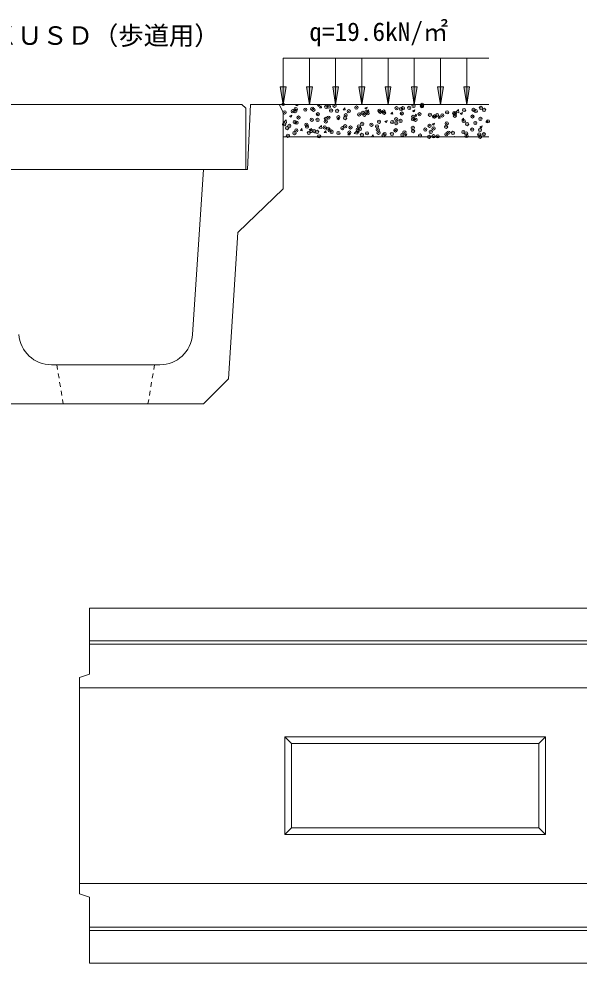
# Model space of a CAD drawing. Units: millimetres, scale not verified. Extents: x -181 to 7884, y -558 to 5422.
# Drawn here: x 5597 to 6456, y 2725 to 4175 of the extents above; entities that cross this region are included whole.
import ezdxf
from ezdxf.enums import TextEntityAlignment as Align

# ---------------------------------------------------------------- set-up
doc = ezdxf.new("R2010")
doc.units = ezdxf.units.MM
doc.header["$LTSCALE"] = 10
doc.header["$PDMODE"] = 32
doc.header["$PDSIZE"] = 5
doc.linetypes.add('USER1', pattern=[1.35, 0.75, -0.6])
for name, color, linetype, lineweight in [('0_2', 7, 'Continuous', 9), ('_0-0_', 3, 'Continuous', 20), ('寸法線', 7, 'Continuous', 9), ('本体', 2, 'Continuous', 9), ('補助線', 8, 'Continuous', 13), ('ﾊｯﾁﾝｸﾞ', 7, 'Continuous', 5)]:
    doc.layers.add(name, color=color, linetype=linetype, lineweight=lineweight)
doc.styles.add('ＭＳ ゴシック', font='')
doc.styles.get('ＭＳ ゴシック').set_extended_font_data('MS Gothic')

msp = doc.modelspace()

# ---------------------------------------------------------------- hatches: boundary and pattern name
at = {"layer": '寸法線'}
for points in [[(5997.73, 4070.71), (6006.73, 4070.71), (6002.23, 4043.71)], [(6037.96, 4070.71), (6046.96, 4070.71), (6042.46, 4043.71)], [(6078.19, 4070.71), (6087.19, 4070.71), (6082.69, 4043.71)], [(6118.42, 4070.71), (6127.42, 4070.71), (6122.92, 4043.71)], [(6158.65, 4070.71), (6167.65, 4070.71), (6163.15, 4043.71)], [(6198.88, 4070.71), (6207.88, 4070.71), (6203.38, 4043.71)], [(6239.12, 4070.71), (6248.12, 4070.71), (6243.62, 4043.71)], [(6279.35, 4070.71), (6288.35, 4070.71), (6283.85, 4043.71)]]:
    msp.add_hatch(color=256, dxfattribs=at).paths.add_polyline_path(points)

# ---------------------------------------------------------------- linework, layer by layer
at = {"layer": '0_2'}
for p, q in [((6317.84, 4114.7), (6002.23, 4114.7)), ((6002.23, 4114.7), (6002.23, 4043.71)), ((6042.46, 4114.7), (6042.46, 4043.71)), ((6082.69, 4114.7), (6082.69, 4043.71)), ((6122.92, 4114.7), (6122.92, 4043.71)), ((6163.15, 4114.7), (6163.15, 4043.71)), ((6203.38, 4114.7), (6203.38, 4043.71)), ((6243.62, 4114.7), (6243.62, 4043.71)), ((6283.85, 4114.7), (6283.85, 4043.71))]:
    msp.add_line(p, q, dxfattribs=at)
at = {"layer": '0_2', "lineweight": 20}
msp.add_line((5996.23, 4043.71), (6317.84, 4043.71), dxfattribs=at)
msp.add_line((5996.23, 4043.71), (6317.84, 4043.71), dxfattribs=at)
at = {"layer": '_0-0_', "color": 2}
for p, q in [((5520.73, 4043.71), (5938.73, 4043.71)), ((5938.73, 4043.71), (5944.73, 4037.71)), ((5944.73, 4037.71), (5944.73, 3943.71)), ((5944.73, 3943.71), (5514.73, 3943.71))]:
    msp.add_line(p, q, dxfattribs=at)
at = {"layer": '寸法線'}
for points in [[(5997.73, 4070.71), (6006.73, 4070.71), (6002.23, 4043.71)], [(6037.96, 4070.71), (6046.96, 4070.71), (6042.46, 4043.71)], [(6078.19, 4070.71), (6087.19, 4070.71), (6082.69, 4043.71)], [(6118.42, 4070.71), (6127.42, 4070.71), (6122.92, 4043.71)], [(6158.65, 4070.71), (6167.65, 4070.71), (6163.15, 4043.71)], [(6198.88, 4070.71), (6207.88, 4070.71), (6203.38, 4043.71)], [(6239.12, 4070.71), (6248.12, 4070.71), (6243.62, 4043.71)], [(6279.35, 4070.71), (6288.35, 4070.71), (6283.85, 4043.71)]]:
    msp.add_lwpolyline(points, close=True, dxfattribs=at)
at = {"layer": '本体', "lineweight": 20}
for p, q in [((5947.23, 3943.71), (5952.23, 4043.71)), ((5952.23, 4043.71), (5996.23, 4043.71)), ((6002.23, 4031.71), (5996.23, 4043.71)), ((6002.23, 4031.71), (6002.23, 3913.71)), ((5862.84, 3690.39), (5879.73, 3943.71)), ((5879.73, 3943.71), (5947.23, 3943.71)), ((5932.73, 3846.71), (6002.23, 3913.71)), ((5918.36, 3622.34), (5932.73, 3846.71)), ((5812.95, 3643.71), (5646.51, 3643.71)), ((5812.95, 3643.71), (5646.51, 3643.71)), ((5879.73, 3583.71), (5918.36, 3622.34)), ((5579.73, 3583.71), (5879.73, 3583.71)), ((5704.79, 3269.94), (7704.79, 3269.94)), ((5704.79, 3269.94), (5704.79, 3168.83)), ((5689.79, 3163.48), (5704.79, 3168.83)), ((5689.79, 3163.48), (5689.79, 2831.39)), ((5689.79, 2831.39), (5704.79, 2826.05)), ((5704.79, 2826.05), (5704.79, 2724.94)), ((5704.79, 2724.94), (7704.79, 2724.94))]:
    msp.add_line(p, q, dxfattribs=at)
at = {"layer": '本体', "linetype": 'USER1'}
for p, q in [((5654.73, 3643.71), (5664.73, 3583.71)), ((5804.73, 3643.71), (5794.73, 3583.71))]:
    msp.add_line(p, q, dxfattribs=at)
at = {"layer": '本体'}
for p, q in [((5704.79, 3219.94), (7704.79, 3219.94)), ((5704.79, 3214.94), (7704.79, 3214.94)), ((6404.79, 3072.44), (6004.79, 3072.44)), ((6004.79, 3072.44), (6014.79, 3062.44)), ((6004.79, 3072.44), (6004.79, 2922.44)), ((6394.79, 3062.44), (6014.79, 3062.44)), ((6014.79, 3062.44), (6014.79, 2932.44)), ((6394.79, 3062.44), (6404.79, 3072.44)), ((6394.79, 2932.44), (6394.79, 3062.44)), ((6404.79, 2922.44), (6404.79, 3072.44)), ((6004.79, 2922.44), (6014.79, 2932.44)), ((6394.79, 2932.44), (6014.79, 2932.44)), ((6394.79, 2932.44), (6404.79, 2922.44)), ((6404.79, 2922.44), (6004.79, 2922.44)), ((5704.79, 2779.94), (7704.79, 2779.94)), ((5704.79, 2774.94), (7704.79, 2774.94))]:
    msp.add_line(p, q, dxfattribs=at)
at = {"layer": '本体', "lineweight": 18}
for p, q in [((5689.79, 3147.44), (7674.79, 3147.44)), ((5689.79, 2847.44), (7674.79, 2847.44))]:
    msp.add_line(p, q, dxfattribs=at)
at = {"layer": '本体', "lineweight": 20}
for centre, start, end in [((5646.51, 3693.71), 183.81395, 270), ((5812.95, 3693.71), 270, 356.18605)]:
    msp.add_arc(centre, 50, start, end, dxfattribs=at)
at = {"layer": '補助線'}
msp.add_line((6002.23, 3993.71), (6317.84, 3993.71), dxfattribs=at)
msp.add_circle((6002.23, 4043.71), 2, dxfattribs=at)
at = {"layer": 'ﾊｯﾁﾝｸﾞ'}
for p, q in [((6021.52, 4041.7), (6023.21, 4043.71)), ((6021.52, 4041.7), (6024.56, 4041.44)), ((6024.51, 4041.43), (6024.09, 4043.71)), ((6054.69, 4041.92), (6057.22, 4040.22)), ((6054.7, 4041.94), (6058.26, 4043.31)), ((6057.22, 4040.22), (6058.25, 4043.29)), ((6057.96, 4038.51), (6060.41, 4041.43)), ((6057.96, 4038.51), (6061, 4038.25)), ((6060.95, 4038.24), (6060.36, 4041.42)), ((6094.4, 4035.33), (6096.85, 4038.25)), ((6094.4, 4035.33), (6097.43, 4035.06)), ((6097.39, 4035.05), (6096.8, 4038.24)), ((6127.7, 4037.86), (6130.23, 4036.15)), ((6127.71, 4037.87), (6131.27, 4039.24)), ((6130.23, 4036.15), (6131.26, 4039.22)), ((6130.83, 4032.14), (6133.28, 4035.06)), ((6130.83, 4032.14), (6133.87, 4031.87)), ((6133.82, 4031.86), (6133.24, 4035.05)), ((6167.27, 4028.95), (6169.72, 4031.87)), ((6170.26, 4028.68), (6169.67, 4031.86)), ((6200.71, 4033.8), (6204.27, 4035.17)), ((6200.71, 4033.79), (6203.23, 4032.08)), ((6203.23, 4032.08), (6204.26, 4035.15)), ((6212.86, 4039.9), (6217.38, 4039.2)), ((6212.87, 4039.89), (6216.54, 4043.71)), ((6217.37, 4039.18), (6216.85, 4043.71)), ((6267.07, 4031.49), (6271.59, 4030.79)), ((6267.08, 4031.48), (6271.04, 4035.6)), ((6271.59, 4030.78), (6271.03, 4035.6)), ((6273.72, 4029.74), (6277.28, 4031.1)), ((6276.24, 4028.01), (6277.27, 4031.08)), ((6002.74, 4015.63), (6006.69, 4019.75)), ((6007.25, 4014.92), (6006.68, 4019.75)), ((6012.01, 4025.54), (6014.54, 4023.84)), ((6012.02, 4025.56), (6015.58, 4026.92)), ((6014.54, 4023.84), (6015.57, 4026.91)), ((6085.02, 4021.47), (6087.54, 4019.77)), ((6085.03, 4021.49), (6088.58, 4022.85)), ((6087.54, 4019.77), (6088.57, 4022.84)), ((6158.02, 4017.4), (6160.55, 4015.7)), ((6158.03, 4017.42), (6161.59, 4018.78)), ((6160.55, 4015.7), (6161.58, 4018.77)), ((6167.27, 4028.95), (6170.31, 4028.68)), ((6203.71, 4025.76), (6206.16, 4028.68)), ((6203.71, 4025.76), (6206.74, 4025.5)), ((6206.7, 4025.49), (6206.11, 4028.67)), ((6240.15, 4022.58), (6242.59, 4025.49)), ((6240.15, 4022.57), (6243.18, 4022.31)), ((6243.14, 4022.3), (6242.55, 4025.48)), ((6273.71, 4029.72), (6276.24, 4028.01)), ((6276.58, 4019.39), (6279.03, 4022.31)), ((6276.58, 4019.39), (6279.62, 4019.12)), ((6279.57, 4019.11), (6278.98, 4022.3)), ((6313.02, 4016.2), (6315.47, 4019.12)), ((6316.01, 4015.92), (6315.42, 4019.11)), ((6002.73, 4015.64), (6007.25, 4014.94)), ((6028.57, 4003.49), (6031.02, 4006.41)), ((6028.57, 4003.49), (6031.61, 4003.22)), ((6031.56, 4003.22), (6030.98, 4006.4)), ((6042.33, 4005.09), (6044.86, 4003.38)), ((6042.34, 4005.1), (6045.9, 4006.47)), ((6044.86, 4003.38), (6045.89, 4006.45)), ((6056.95, 4007.22), (6060.91, 4011.34)), ((6056.95, 4007.23), (6061.46, 4006.53)), ((6061.46, 4006.52), (6060.9, 4011.34)), ((6065.01, 4000.3), (6067.46, 4003.22)), ((6068, 4000.03), (6067.41, 4003.21)), ((6111.17, 3998.81), (6115.13, 4002.93)), ((6115.68, 3998.11), (6115.12, 4002.93)), ((6115.35, 4001.03), (6118.91, 4002.4)), ((6117.87, 3999.31), (6118.9, 4002.38)), ((6231.03, 4013.33), (6233.56, 4011.63)), ((6231.04, 4013.35), (6234.59, 4014.72)), ((6233.56, 4011.63), (6234.59, 4014.7)), ((6304.04, 4009.28), (6307.6, 4010.65)), ((6304.04, 4009.27), (6306.56, 4007.56)), ((6306.56, 4007.56), (6307.59, 4010.63)), ((6313.02, 4016.2), (6316.06, 4015.93)), ((6065.01, 4000.3), (6068.05, 4000.04)), ((6101.45, 3997.12), (6103.9, 4000.03)), ((6101.45, 3997.11), (6104.48, 3996.85)), ((6104.44, 3996.84), (6103.85, 4000.02)), ((6111.16, 3998.82), (6115.68, 3998.12)), ((6115.34, 4001.02), (6117.87, 3999.31)), ((6137.88, 3993.93), (6140.33, 3996.85)), ((6137.88, 3993.93), (6140.34, 3993.71)), ((6140.86, 3993.71), (6140.29, 3996.84)), ((6168.56, 3993.71), (6169.34, 3994.52)), ((6169.43, 3993.71), (6169.33, 3994.52)), ((6188.35, 3996.97), (6191.91, 3998.33)), ((6188.35, 3996.95), (6190.87, 3995.25)), ((6190.87, 3995.25), (6191.9, 3998.32)), ((6263.48, 3993.71), (6264.92, 3994.26)), ((6264.73, 3993.71), (6264.91, 3994.25))]:
    msp.add_line(p, q, dxfattribs=at)
for p in [(6004.27, 4031.35), (6016.99, 4033.03), (6020.64, 4033.34), (6021.57, 4036.5), (6036.22, 4035.56), (6046.73, 4036.91), (6048.69, 4035.35), (6055.37, 4028.6), (6068.31, 4039.78), (6072.38, 4040.16), (6075.81, 4034.2), (6081.02, 4041.46), (6084.99, 4033.69), (6102.93, 4033.06), (6114.62, 4038.77), (6124.23, 4030.64), (6130.05, 4031.91), (6131.7, 4029.85), (6149.89, 4033.89), (6150.94, 4032.39), (6156.42, 4032.71), (6157.16, 4030.77), (6176.28, 4037.7), (6183.02, 4036.61), (6184.28, 4029.62), (6186.04, 4037.79), (6195.74, 4038.28), (6202.36, 4041.28), (6214.98, 4040.82), (6215.67, 4042.88), (6253.79, 4031.43), (6264.7, 4030.18), (6265.66, 4029.21), (6279.87, 4035), (6294.32, 4035.27), (6297.74, 4033.43), (6305.53, 4038.26), (6310.46, 4035.11), (6020.02, 4016.42), (6022.86, 4015.52), (6025.74, 4023.52), (6046.11, 4020), (6054.94, 4019.75), (6067.54, 4017.45), (6067.66, 4021.42), (6071.77, 4023.25), (6086.9, 4023.95), (6097.17, 4022.53), (6098.15, 4027.06), (6118.98, 4028.18), (6126.79, 4027.62), (6149.28, 4016.98), (6169.66, 4016.57), (6175.66, 4020.79), (6175.82, 4014.93), (6182.38, 4018.25), (6201.62, 4020.78), (6201.74, 4024.37), (6205.45, 4020.01), (6211.4, 4028.48), (6227.4, 4027.62), (6233.7, 4025), (6235.07, 4025.1), (6238.52, 4027.33), (6246.42, 4026.68), (6253.17, 4014.52), (6265.64, 4026.18), (6279.25, 4018.09), (6292.76, 4025.04), (6297.09, 4015.07), (6304.91, 4021.34), (6316.33, 4017.61), (6003.62, 4012.99), (6008.29, 4007.28), (6011.68, 4010.54), (6019.41, 3999.51), (6022.39, 4003.71), (6037.92, 4012.36), (6038.8, 4009.39), (6041.58, 3999.71), (6045.49, 4003.09), (6049.51, 4002.57), (6054.3, 4001.39), (6065.92, 4008.25), (6071.15, 4006.34), (6073.54, 4003.92), (6076.63, 4001.42), (6086.94, 3999.67), (6093.04, 4007.1), (6097.53, 4010.15), (6103.75, 4000.28), (6105.62, 4008.14), (6116.57, 4004.76), (6118.34, 4009.82), (6120.15, 4005.95), (6123.62, 4013.73), (6137.58, 4012.35), (6146.19, 4009.84), (6147.27, 4004.81), (6148.66, 4000.07), (6174.39, 4003.66), (6175.04, 4003.88), (6188.25, 4000.74), (6201.13, 4007.45), (6201.51, 4002.52), (6220.33, 4004.97), (6226.79, 4010.71), (6228.63, 4001.37), (6233.05, 4006.64), (6252.29, 4009.17), (6255.75, 4000.22), (6262.6, 3999.87), (6278.63, 4001.18), (6284.37, 4013.4), (6292.23, 4004.96), (6304.29, 4004.43), (6009.5, 3995.49), (6057.32, 3994.59), (6123, 3996.82), (6130.87, 3999.13), (6156.29, 3996.54), (6157.98, 3997.98), (6169.01, 3998.21), (6185.1, 3996.84), (6212.22, 3995.69), (6226.17, 3993.8), (6232.97, 3994.79), (6239.34, 3994.55), (6252.55, 3997.6), (6282.86, 3999.08), (6283.73, 3995.04), (6302.97, 3997.57), (6304.4, 3993.8), (6309.98, 3997.93)]:
    msp.add_point(p, dxfattribs=at)

# ---------------------------------------------------------------- texts
at = {"layer": '0_2', "style": 'ＭＳ ゴシック'}
msp.add_text('ＫＵＳＤ（歩道用）', height=28.48, dxfattribs=at).set_placement((5729.73, 4149.34), align=Align.MIDDLE_CENTER)
msp.add_text('q=19.6kN/㎡', height=28.48, dxfattribs=at).set_placement((6042.32, 4132.52), align=Align.BOTTOM_LEFT)

doc.saveas('drawing.dxf')
